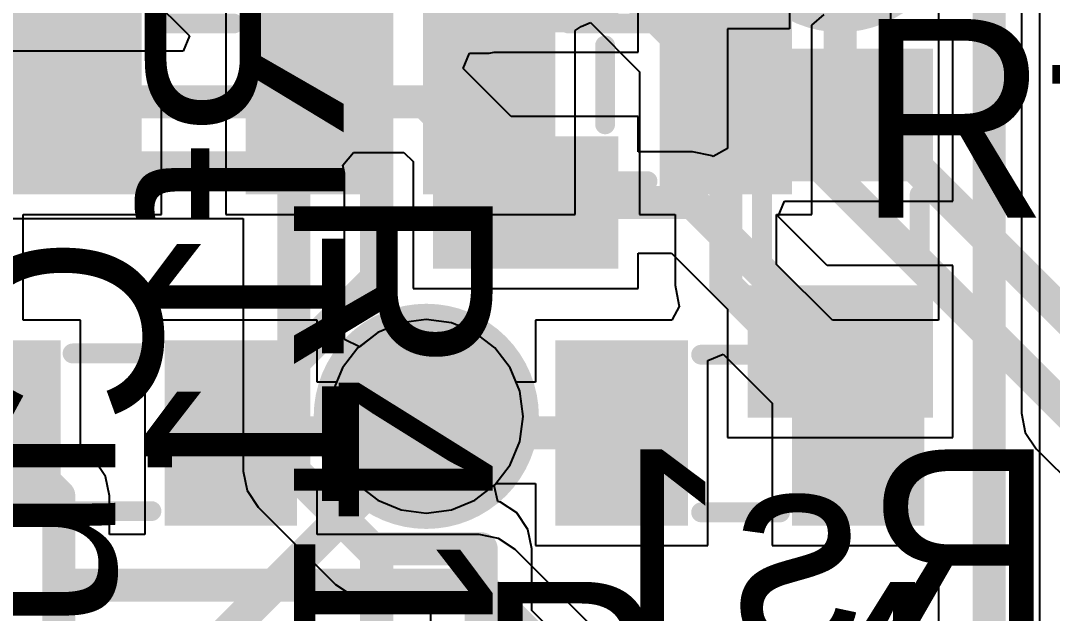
# Model space of a CAD drawing. Header units: millimetres. Extents: x 50.7 to 141.9, y 26.7 to 123.6.
# Drawn here: x 107 to 114.91, y 47.51 to 52.06 of the extents above; entities that cross this region are included whole.
import ezdxf

# ---------------------------------------------------------------- set-up
doc = ezdxf.new("R2010")
doc.units = ezdxf.units.MM
for name, color, linetype in [('BottomLayer', 5, 'Continuous'), ('BottomOverlay', 54, 'Continuous'), ('BottomPaste', 16, 'Continuous'), ('BottomSolder', 6, 'Continuous'), ('InternalPlane1', 76, 'Continuous'), ('InternalPlane3', 216, 'Continuous'), ('MidLayer1', 16, 'Continuous'), ('MidLayer2', 76, 'Continuous'), ('MidLayer3', 90, 'Continuous'), ('MidLayer4', 156, 'Continuous'), ('MultiLayer', 9, 'Continuous'), ('TopLayer', 1, 'Continuous'), ('TopOverlay', 2, 'Continuous'), ('TopPaste', 8, 'Continuous'), ('TopSolder', 216, 'Continuous')]:
    doc.layers.add(name, color=color, linetype=linetype)

msp = doc.modelspace()

# ---------------------------------------------------------------- linework, layer by layer
at = {"layer": 'BottomLayer'}
for p, q in [((111.7346, 51.816), (111.7346, 53.1368)), ((114.6735, 52.8833), (114.6735, 49.0474)), ((107.426, 52.8066), (108.2918, 51.9408)), ((112.8955, 52.2016), (112.8955, 51.9938)), ((113.6725, 51.9938), (113.6725, 52.2016)), ((108.2918, 51.9408), (108.2432, 51.8235)), ((112.8955, 51.9938), (112.4204, 51.9938)), ((112.4204, 51.9938), (112.4204, 51.0756)), ((114.1476, 51.9938), (113.6725, 51.9938)), ((114.1476, 50.673), (114.1476, 51.9938)), ((108.2432, 51.8235), (104.7217, 51.8235)), ((110.3912, 51.6912), (110.4398, 51.8085)), ((110.4398, 51.8085), (110.5916, 51.8085)), ((110.5916, 51.8085), (110.6291, 51.816)), ((110.6291, 51.816), (111.7346, 51.816)), ((110.76, 51.3224), (110.3912, 51.6912)), ((111.7346, 51.3224), (110.76, 51.3224)), ((111.7346, 51.0505), (111.7346, 51.3224)), ((109.4689, 50.9484), (109.5495, 51.0465)), ((109.5495, 51.0465), (109.9371, 51.0465)), ((109.9371, 51.0465), (110.0074, 50.9762)), ((112.152, 51.0505), (111.7346, 51.0505)), ((112.3007, 51.0209), (112.152, 51.0505)), ((112.4204, 51.0756), (112.3084, 51.0157)), ((110.0074, 50.9762), (110.0074, 50.0016)), ((112.3084, 51.0157), (112.3007, 51.0209)), ((109.4815, 50.8852), (109.4689, 50.9484)), ((109.4815, 49.6125), (109.4815, 50.8852)), ((112.8077, 50.5557), (112.8563, 50.673)), ((112.8563, 50.673), (114.1476, 50.673)), ((104.2624, 50.5385), (108.7045, 50.5385)), ((108.7045, 50.5385), (108.7045, 48.6012)), ((113.184, 50.1794), (112.8077, 50.5557)), ((111.7346, 50.0016), (111.7346, 50.2735)), ((111.7346, 50.2735), (111.9911, 50.2735)), ((111.9911, 50.2735), (112.4204, 49.8442)), ((114.1476, 50.1794), (113.184, 50.1794)), ((114.1476, 48.8586), (114.1476, 50.1794)), ((110.0074, 50.0016), (111.7346, 50.0016)), ((112.4204, 49.8442), (112.4204, 48.8586)), ((109.9167, 49.7396), (109.7375, 49.6654)), ((110.109, 49.765), (109.9167, 49.7396)), ((110.3013, 49.7396), (110.109, 49.765)), ((110.4805, 49.6654), (110.3013, 49.7396)), ((109.7375, 49.6654), (109.5954, 49.5563)), ((110.6343, 49.5473), (110.4805, 49.6654)), ((109.5954, 49.5563), (109.4815, 49.6125)), ((110.7524, 49.3935), (110.6343, 49.5473)), ((110.8266, 49.2143), (110.7524, 49.3935)), ((110.852, 49.022), (110.8266, 49.2143)), ((110.8266, 48.8297), (110.852, 49.022)), ((114.6735, 49.0474), (114.7031, 48.8987)), ((110.7524, 48.6505), (110.8266, 48.8297)), ((112.4204, 48.8586), (114.1476, 48.8586)), ((114.7031, 48.8987), (114.7873, 48.7727)), ((114.7873, 48.7727), (115.4684, 48.0916)), ((108.7045, 48.6012), (108.7341, 48.4525)), ((110.6343, 48.4967), (110.7524, 48.6505)), ((108.7341, 48.4525), (108.8183, 48.3265)), ((110.6291, 48.4927), (110.6343, 48.4967)), ((110.658, 48.369), (110.6291, 48.4927)), ((110.6785, 48.3649), (110.658, 48.369)), ((110.8045, 48.2807), (110.6785, 48.3649)), ((108.8183, 48.3265), (109.4135, 47.7313)), ((110.8887, 48.1547), (110.8045, 48.2807)), ((110.9183, 48.006), (110.8887, 48.1547)), ((110.9183, 47.5319), (110.9183, 48.006)), ((109.4135, 47.7313), (109.5395, 47.6471)), ((109.5395, 47.6471), (109.5642, 47.6422)), ((109.5642, 47.6422), (109.6882, 47.6175)), ((109.6882, 47.6175), (110.1414, 47.6175)), ((110.1414, 47.6175), (110.1414, 47.371)), ((113.9397, 44.5105), (110.9183, 47.5319))]:
    msp.add_line(p, q, dxfattribs=at)
at = {"layer": 'BottomLayer', "const_width": 0.254}
for points in [[(113.284, 51.3334), (113.284, 52.832)], [(104.5608, 51.435), (110.098, 51.435)], [(110.098, 51.435), (110.871, 50.662)], [(104.0858, 50.927), (109.0512, 50.927)], [(109.0512, 50.927), (109.093, 50.8852)], [(109.093, 48.6012), (109.093, 50.8852)], [(110.871, 50.662), (112.152, 50.662)], [(112.152, 50.662), (113.284, 49.53)], [(109.093, 48.6012), (109.6882, 48.006)], [(109.6882, 48.006), (110.5298, 48.006)], [(110.5298, 47.371), (110.5298, 48.006)]]:
    msp.add_lwpolyline(points, dxfattribs=at)
at = {"layer": 'BottomLayer'}
for points, const_width in [([(110.0345, 51.435, 1), (110.1615, 51.435, 1)], 0.127), ([(110.0345, 51.435, 1), (110.1615, 51.435, 1)], 0.127), ([(113.2205, 51.3334, 1), (113.3475, 51.3334, 1)], 0.127), ([(108.9877, 50.927, 1), (109.1147, 50.927, 1)], 0.127), ([(108.9877, 50.927, 1), (109.1147, 50.927, 1)], 0.127), ([(109.0295, 50.8852, 1), (109.1565, 50.8852, 1)], 0.127), ([(109.0295, 50.8852, 1), (109.1565, 50.8852, 1)], 0.127), ([(110.8075, 50.662, 1), (110.9345, 50.662, 1)], 0.127), ([(110.8075, 50.662, 1), (110.9345, 50.662, 1)], 0.127), ([(112.0885, 50.662, 1), (112.2155, 50.662, 1)], 0.127), ([(112.0885, 50.662, 1), (112.2155, 50.662, 1)], 0.127), ([(113.2205, 49.53, 1), (113.3475, 49.53, 1)], 0.127), ([(109.8677, 49.022, 1), (110.3503, 49.022, 1)], 0.4826), ([(109.0295, 48.6012, 1), (109.1565, 48.6012, 1)], 0.127), ([(109.0295, 48.6012, 1), (109.1565, 48.6012, 1)], 0.127), ([(109.6247, 48.006, 1), (109.7517, 48.006, 1)], 0.127), ([(109.6247, 48.006, 1), (109.7517, 48.006, 1)], 0.127), ([(110.4663, 48.006, 1), (110.5933, 48.006, 1)], 0.127), ([(110.4663, 48.006, 1), (110.5933, 48.006, 1)], 0.127)]:
    msp.add_lwpolyline(points, format="xyb", close=True, dxfattribs=dict(at, const_width=const_width))
for points in [[(113.8936, 50.927), (113.8936, 51.7398), (112.6744, 50.927), (112.6744, 51.7398)], [(111.4806, 50.2556), (111.4806, 51.0684), (110.2614, 50.2556), (110.2614, 51.0684)], [(113.8936, 49.1126), (113.8936, 49.9254), (112.6744, 49.1126), (112.6744, 49.9254)]]:
    msp.add_solid(points, dxfattribs=at)
at = {"layer": 'BottomOverlay', "const_width": 0.1524}
for points in [[(110.271, 51.262), (110.271, 51.8668)], [(111.4806, 51.262), (111.4806, 51.8668)], [(112.684, 50.119), (112.684, 50.7238)], [(113.8936, 50.119), (113.8936, 50.7238)]]:
    msp.add_lwpolyline(points, dxfattribs=at)
at = {"layer": 'BottomOverlay', "const_width": 0.0762}
for points in [[(110.2329, 51.8668, 1), (110.3091, 51.8668, 1)], [(111.4425, 51.8668, 1), (111.5187, 51.8668, 1)], [(110.2329, 51.262, 1), (110.3091, 51.262, 1)], [(111.4425, 51.262, 1), (111.5187, 51.262, 1)], [(112.6459, 50.7238, 1), (112.7221, 50.7238, 1)], [(113.8555, 50.7238, 1), (113.9317, 50.7238, 1)], [(112.6459, 50.119, 1), (112.7221, 50.119, 1)], [(113.8555, 50.119, 1), (113.9317, 50.119, 1)]]:
    msp.add_lwpolyline(points, format="xyb", close=True, dxfattribs=at)
at = {"layer": 'BottomPaste'}
for points in [[(113.8936, 50.927), (113.8936, 51.7398), (112.6744, 50.927), (112.6744, 51.7398)], [(111.4806, 50.2556), (111.4806, 51.0684), (110.2614, 50.2556), (110.2614, 51.0684)], [(113.8936, 49.1126), (113.8936, 49.9254), (112.6744, 49.1126), (112.6744, 49.9254)]]:
    msp.add_solid(points, dxfattribs=at)
at = {"layer": 'BottomSolder', "const_width": 0.5842}
msp.add_lwpolyline([(109.8169, 49.022, 1), (110.4011, 49.022, 1)], format="xyb", close=True, dxfattribs=at)
at = {"layer": 'BottomSolder'}
for points in [[(111.5822, 51.9684), (111.5822, 52.9844), (110.1598, 51.9684), (110.1598, 52.9844)], [(113.9952, 50.8254), (113.9952, 51.8414), (112.5728, 50.8254), (112.5728, 51.8414)], [(111.5822, 50.154), (111.5822, 51.17), (110.1598, 50.154), (110.1598, 51.17)], [(113.9952, 49.011), (113.9952, 50.027), (112.5728, 49.011), (112.5728, 50.027)]]:
    msp.add_solid(points, dxfattribs=at)
at = {"layer": 'InternalPlane1', "const_width": 0.8636}
for points in [[(112.8522, 52.832, 1), (113.7158, 52.832, 1)], [(109.6772, 49.022, 1), (110.5408, 49.022, 1)]]:
    msp.add_lwpolyline(points, format="xyb", close=True, dxfattribs=at)
at = {"layer": 'InternalPlane3', "const_width": 0.8636}
for points in [[(112.8522, 52.832, 1), (113.7158, 52.832, 1)], [(109.6772, 49.022, 1), (110.5408, 49.022, 1)]]:
    msp.add_lwpolyline(points, format="xyb", close=True, dxfattribs=at)
at = {"layer": 'MidLayer1', "const_width": 0.254}
for points in [[(105.664, 50.4588), (108.712, 53.5068)], [(110.109, 48.895), (110.109, 49.022)], [(107.315, 46.101), (110.109, 48.895)]]:
    msp.add_lwpolyline(points, dxfattribs=at)
at = {"layer": 'MidLayer1'}
for points, const_width in [([(109.8677, 49.022, 1), (110.3503, 49.022, 1)], 0.4826), ([(110.0455, 49.022, 1), (110.1725, 49.022, 1)], 0.127), ([(110.0455, 48.895, 1), (110.1725, 48.895, 1)], 0.127), ([(110.0455, 48.895, 1), (110.1725, 48.895, 1)], 0.127)]:
    msp.add_lwpolyline(points, format="xyb", close=True, dxfattribs=dict(at, const_width=const_width))
at = {"layer": 'MidLayer2', "const_width": 0.254}
for points in [[(109.728, 50.0778), (109.728, 58.6342)], [(110.871, 53.213), (117.475, 46.609)], [(113.284, 51.5184), (113.284, 52.832)], [(113.284, 51.5184), (117.6854, 47.117)], [(109.093, 49.4428), (109.728, 50.0778)], [(109.093, 48.6012), (109.093, 49.4428)], [(109.093, 48.6012), (109.728, 47.9662)], [(109.728, 45.72), (109.728, 47.9662)]]:
    msp.add_lwpolyline(points, dxfattribs=at)
at = {"layer": 'MidLayer2'}
for points, const_width in [([(113.2205, 51.5184, 1), (113.3475, 51.5184, 1)], 0.127), ([(113.2205, 51.5184, 1), (113.3475, 51.5184, 1)], 0.127), ([(109.6645, 50.0778, 1), (109.7915, 50.0778, 1)], 0.127), ([(109.6645, 50.0778, 1), (109.7915, 50.0778, 1)], 0.127), ([(109.0295, 49.4428, 1), (109.1565, 49.4428, 1)], 0.127), ([(109.0295, 49.4428, 1), (109.1565, 49.4428, 1)], 0.127), ([(109.8677, 49.022, 1), (110.3503, 49.022, 1)], 0.4826), ([(109.0295, 48.6012, 1), (109.1565, 48.6012, 1)], 0.127), ([(109.0295, 48.6012, 1), (109.1565, 48.6012, 1)], 0.127), ([(109.6645, 47.9662, 1), (109.7915, 47.9662, 1)], 0.127), ([(109.6645, 47.9662, 1), (109.7915, 47.9662, 1)], 0.127)]:
    msp.add_lwpolyline(points, format="xyb", close=True, dxfattribs=dict(at, const_width=const_width))
at = {"layer": 'MidLayer3'}
for p, q in [((109.9167, 49.7396), (109.7375, 49.6654)), ((110.109, 49.765), (109.9167, 49.7396)), ((110.3013, 49.7396), (110.109, 49.765)), ((110.4805, 49.6654), (110.3013, 49.7396)), ((109.7375, 49.6654), (109.5837, 49.5473)), ((110.6343, 49.5473), (110.4805, 49.6654)), ((109.5837, 49.5473), (109.4656, 49.3935)), ((110.7524, 49.3935), (110.6343, 49.5473)), ((109.4656, 49.3935), (109.3914, 49.2143)), ((110.8266, 49.2143), (110.7524, 49.3935)), ((109.3914, 49.2143), (109.366, 49.022)), ((110.852, 49.022), (110.8266, 49.2143)), ((109.366, 49.022), (109.3914, 48.8297)), ((110.8266, 48.8297), (110.852, 49.022)), ((109.3914, 48.8297), (109.4656, 48.6505)), ((110.7524, 48.6505), (110.8266, 48.8297)), ((109.4656, 48.6505), (109.5837, 48.4967)), ((110.6343, 48.4967), (110.7524, 48.6505)), ((109.5837, 48.4967), (109.7375, 48.3786)), ((110.4805, 48.3786), (110.6343, 48.4967)), ((109.7375, 48.3786), (109.9167, 48.3044)), ((110.3013, 48.3044), (110.4805, 48.3786)), ((109.9167, 48.3044), (110.109, 48.279)), ((110.109, 48.279), (110.3013, 48.3044))]:
    msp.add_line(p, q, dxfattribs=at)
at = {"layer": 'MidLayer3', "const_width": 0.4826}
msp.add_lwpolyline([(109.8677, 49.022, 1), (110.3503, 49.022, 1)], format="xyb", close=True, dxfattribs=at)
at = {"layer": 'MidLayer4'}
for p, q in [((109.9167, 49.7396), (109.7375, 49.6654)), ((110.109, 49.765), (109.9167, 49.7396)), ((110.3013, 49.7396), (110.109, 49.765)), ((110.4805, 49.6654), (110.3013, 49.7396)), ((109.7375, 49.6654), (109.5837, 49.5473)), ((110.6343, 49.5473), (110.4805, 49.6654)), ((109.5837, 49.5473), (109.4656, 49.3935)), ((110.7524, 49.3935), (110.6343, 49.5473)), ((109.4656, 49.3935), (109.3914, 49.2143)), ((110.8266, 49.2143), (110.7524, 49.3935)), ((109.3914, 49.2143), (109.366, 49.022)), ((110.852, 49.022), (110.8266, 49.2143)), ((109.366, 49.022), (109.3914, 48.8297)), ((110.8266, 48.8297), (110.852, 49.022)), ((109.3914, 48.8297), (109.4656, 48.6505)), ((110.7524, 48.6505), (110.8266, 48.8297)), ((109.4656, 48.6505), (109.5837, 48.4967)), ((110.6343, 48.4967), (110.7524, 48.6505)), ((109.5837, 48.4967), (109.7375, 48.3786)), ((110.4805, 48.3786), (110.6343, 48.4967)), ((109.7375, 48.3786), (109.9167, 48.3044)), ((110.3013, 48.3044), (110.4805, 48.3786)), ((109.9167, 48.3044), (110.109, 48.279)), ((110.109, 48.279), (110.3013, 48.3044))]:
    msp.add_line(p, q, dxfattribs=at)
at = {"layer": 'MidLayer4', "const_width": 0.4826}
msp.add_lwpolyline([(109.8677, 49.022, 1), (110.3503, 49.022, 1)], format="xyb", close=True, dxfattribs=at)
at = {"layer": 'MultiLayer', "const_width": 0.4826}
msp.add_lwpolyline([(109.8677, 49.022, 1), (110.3503, 49.022, 1)], format="xyb", close=True, dxfattribs=at)
at = {"layer": 'TopLayer'}
for p, q in [((114.8155, 44.7379), (114.8155, 53.1258)), ((114.0385, 52.4078), (114.0385, 49.7586)), ((108.077, 50.5714), (108.077, 52.2986)), ((108.5706, 52.2986), (108.5706, 50.5714)), ((113.0664, 52.0214), (113.1619, 52.1051)), ((111.252, 51.982), (111.297, 52.0121)), ((111.297, 52.0121), (111.3693, 52.042)), ((111.3693, 52.042), (111.7456, 51.6658)), ((113.0664, 50.5714), (113.0664, 52.0214)), ((111.252, 50.5714), (111.252, 51.982)), ((111.7456, 51.6658), (111.7456, 50.5714)), ((107.0177, 49.7586), (107.0177, 50.5714)), ((107.0177, 50.5714), (108.077, 50.5714)), ((108.5706, 50.5714), (109.8914, 50.5714)), ((109.8914, 50.5714), (109.8914, 50.5714)), ((109.8914, 50.5714), (109.9312, 50.5714)), ((109.9312, 50.5714), (109.9312, 50.5714)), ((109.9312, 50.5714), (111.252, 50.5714)), ((111.7456, 50.5714), (112.0175, 50.5714)), ((112.0175, 50.5714), (112.0175, 50.027)), ((112.7945, 50.1879), (112.7945, 50.5714)), ((112.7945, 50.5714), (113.0664, 50.5714)), ((113.2238, 49.7586), (112.7945, 50.1879)), ((112.0175, 50.027), (112.0471, 49.8783)), ((112.0523, 49.8706), (111.9924, 49.7586)), ((112.0471, 49.8783), (112.0523, 49.8706)), ((107.4564, 49.7586), (107.0177, 49.7586)), ((107.4564, 48.795), (107.4564, 49.7586)), ((109.2708, 49.7586), (107.95, 49.7586)), ((107.95, 49.7586), (107.95, 48.1151)), ((109.2708, 49.2835), (109.2708, 49.7586)), ((109.9167, 49.7396), (109.7375, 49.6654)), ((110.109, 49.765), (109.9167, 49.7396)), ((110.3013, 49.7396), (110.109, 49.765)), ((110.4805, 49.6654), (110.3013, 49.7396)), ((111.9924, 49.7586), (110.9472, 49.7586)), ((110.9472, 49.7586), (110.9472, 49.2835)), ((114.0385, 49.7586), (113.2238, 49.7586)), ((109.7375, 49.6654), (109.5837, 49.5473)), ((110.6343, 49.5473), (110.4805, 49.6654)), ((109.5837, 49.5473), (109.4656, 49.3935)), ((110.7524, 49.3935), (110.6343, 49.5473)), ((112.268, 49.4497), (112.3853, 49.4983)), ((112.3853, 49.4983), (112.7616, 49.122)), ((109.4656, 49.3935), (109.42, 49.2835)), ((110.798, 49.2835), (110.7524, 49.3935)), ((112.268, 48.0314), (112.268, 49.4497)), ((109.42, 49.2835), (109.2708, 49.2835)), ((110.9472, 49.2835), (110.798, 49.2835)), ((112.7616, 49.122), (112.7616, 48.0314)), ((107.5643, 48.6871), (107.4564, 48.795)), ((107.6485, 48.5611), (107.5643, 48.6871)), ((107.6781, 48.4124), (107.6485, 48.5611)), ((109.2708, 48.1151), (109.2708, 48.5065)), ((109.2708, 48.5065), (109.5761, 48.5065)), ((109.5761, 48.5065), (109.5837, 48.4967)), ((109.5837, 48.4967), (109.7375, 48.3786)), ((110.4805, 48.3786), (110.6343, 48.4967)), ((110.6343, 48.4967), (110.6419, 48.5065)), ((110.6419, 48.5065), (110.9472, 48.5065)), ((110.9472, 48.5065), (110.9472, 48.0314)), ((107.6781, 48.1151), (107.6781, 48.4124)), ((109.7375, 48.3786), (109.9167, 48.3044)), ((110.3013, 48.3044), (110.4805, 48.3786)), ((109.9167, 48.3044), (110.109, 48.279)), ((110.109, 48.279), (110.3013, 48.3044)), ((107.95, 48.1151), (107.6781, 48.1151)), ((110.5154, 48.1151), (109.2708, 48.1151)), ((110.6641, 48.0855), (110.5154, 48.1151)), ((110.7901, 48.0013), (110.6641, 48.0855)), ((113.9212, 44.8702), (110.7901, 48.0013)), ((110.9472, 48.0314), (112.268, 48.0314)), ((112.7616, 48.0314), (114.0385, 48.0314)), ((114.0385, 48.0314), (114.0385, 44.9188))]:
    msp.add_line(p, q, dxfattribs=at)
at = {"layer": 'TopLayer', "const_width": 0.254}
for points in [[(107.4166, 51.435), (107.4166, 53.2274)], [(110.5916, 51.435), (110.5916, 53.1512)], [(114.427, 44.577), (114.427, 53.1258)], [(111.633, 52.3277), (112.406, 51.5547)], [(112.406, 51.435), (112.406, 51.5547)], [(109.231, 51.435), (110.5916, 51.435)], [(112.406, 50.027), (112.406, 51.435)], [(112.406, 50.027), (113.538, 48.895)], [(106.6292, 49.0728), (107.2896, 48.4124)], [(108.712, 48.895), (110.109, 48.895)], [(110.109, 48.895), (111.6076, 48.895)], [(111.6076, 48.895), (111.633, 48.895)], [(107.2896, 46.736), (107.2896, 48.4124)], [(107.2896, 47.7266), (110.5154, 47.7266)], [(110.5154, 47.7266), (114.7826, 43.4594)]]:
    msp.add_lwpolyline(points, dxfattribs=at)
at = {"layer": 'TopLayer'}
for points, const_width in [([(112.3425, 51.5547, 1), (112.4695, 51.5547, 1)], 0.127), ([(112.3425, 51.5547, 1), (112.4695, 51.5547, 1)], 0.127), ([(107.3531, 51.435, 1), (107.4801, 51.435, 1)], 0.127), ([(109.1675, 51.435, 1), (109.2945, 51.435, 1)], 0.127), ([(110.5281, 51.435, 1), (110.6551, 51.435, 1)], 0.127), ([(110.5281, 51.435, 1), (110.6551, 51.435, 1)], 0.127), ([(112.3425, 51.435, 1), (112.4695, 51.435, 1)], 0.127), ([(112.3425, 51.435, 1), (112.4695, 51.435, 1)], 0.127), ([(112.3425, 50.027, 1), (112.4695, 50.027, 1)], 0.127), ([(112.3425, 50.027, 1), (112.4695, 50.027, 1)], 0.127), ([(109.8677, 49.022, 1), (110.3503, 49.022, 1)], 0.4826), ([(108.6485, 48.895, 1), (108.7755, 48.895, 1)], 0.127), ([(110.0455, 48.895, 1), (110.1725, 48.895, 1)], 0.127), ([(110.0455, 48.895, 1), (110.1725, 48.895, 1)], 0.127), ([(111.5441, 48.895, 1), (111.6711, 48.895, 1)], 0.127), ([(111.5441, 48.895, 1), (111.6711, 48.895, 1)], 0.127), ([(111.5695, 48.895, 1), (111.6965, 48.895, 1)], 0.127), ([(113.4745, 48.895, 1), (113.6015, 48.895, 1)], 0.127), ([(107.2261, 48.4124, 1), (107.3531, 48.4124, 1)], 0.127), ([(107.2261, 48.4124, 1), (107.3531, 48.4124, 1)], 0.127), ([(107.2261, 47.7266, 1), (107.3531, 47.7266, 1)], 0.127), ([(110.4519, 47.7266, 1), (110.5789, 47.7266, 1)], 0.127), ([(110.4519, 47.7266, 1), (110.5789, 47.7266, 1)], 0.127)]:
    msp.add_lwpolyline(points, format="xyb", close=True, dxfattribs=dict(at, const_width=const_width))
for points in [[(107.823, 52.0446), (107.0102, 52.0446), (107.823, 50.8254), (107.0102, 50.8254)], [(109.6374, 52.0446), (108.8246, 52.0446), (109.6374, 50.8254), (108.8246, 50.8254)], [(110.998, 52.0446), (110.1852, 52.0446), (110.998, 50.8254), (110.1852, 50.8254)], [(112.8124, 52.0446), (111.9996, 52.0446), (112.8124, 50.8254), (111.9996, 50.8254)], [(106.3896, 48.2854), (107.2024, 48.2854), (106.3896, 49.5046), (107.2024, 49.5046)], [(108.204, 48.2854), (109.0168, 48.2854), (108.204, 49.5046), (109.0168, 49.5046)], [(112.014, 49.5046), (111.2012, 49.5046), (112.014, 48.2854), (111.2012, 48.2854)], [(113.8284, 49.5046), (113.0156, 49.5046), (113.8284, 48.2854), (113.0156, 48.2854)]]:
    msp.add_solid(points, dxfattribs=at)
at = {"layer": 'TopOverlay', "const_width": 0.1524}
for points in [[(108.0262, 52.035), (108.631, 52.035)], [(111.2012, 52.035), (111.806, 52.035)], [(108.0262, 50.8254), (108.631, 50.8254)], [(111.2012, 50.8254), (111.806, 50.8254)], [(107.396, 49.5046), (108.0008, 49.5046)], [(112.2172, 49.495), (112.822, 49.495)], [(107.396, 48.295), (108.0008, 48.295)], [(112.2172, 48.2854), (112.822, 48.2854)]]:
    msp.add_lwpolyline(points, dxfattribs=at)
at = {"layer": 'TopOverlay', "const_width": 0.0762}
for points in [[(107.9881, 52.035, 1), (108.0643, 52.035, 1)], [(108.5929, 52.035, 1), (108.6691, 52.035, 1)], [(111.1631, 52.035, 1), (111.2393, 52.035, 1)], [(111.7679, 52.035, 1), (111.8441, 52.035, 1)], [(107.9881, 50.8254, 1), (108.0643, 50.8254, 1)], [(108.5929, 50.8254, 1), (108.6691, 50.8254, 1)], [(111.1631, 50.8254, 1), (111.2393, 50.8254, 1)], [(111.7679, 50.8254, 1), (111.8441, 50.8254, 1)], [(107.3579, 49.5046, 1), (107.4341, 49.5046, 1)], [(107.9627, 49.5046, 1), (108.0389, 49.5046, 1)], [(112.1791, 49.495, 1), (112.2553, 49.495, 1)], [(112.7839, 49.495, 1), (112.8601, 49.495, 1)], [(107.3579, 48.295, 1), (107.4341, 48.295, 1)], [(107.9627, 48.295, 1), (108.0389, 48.295, 1)], [(112.1791, 48.2854, 1), (112.2553, 48.2854, 1)], [(112.7839, 48.2854, 1), (112.8601, 48.2854, 1)]]:
    msp.add_lwpolyline(points, format="xyb", close=True, dxfattribs=at)
at = {"layer": 'TopPaste'}
for points in [[(107.823, 52.0446), (107.0102, 52.0446), (107.823, 50.8254), (107.0102, 50.8254)], [(109.6374, 52.0446), (108.8246, 52.0446), (109.6374, 50.8254), (108.8246, 50.8254)], [(110.998, 52.0446), (110.1852, 52.0446), (110.998, 50.8254), (110.1852, 50.8254)], [(112.8124, 52.0446), (111.9996, 52.0446), (112.8124, 50.8254), (111.9996, 50.8254)], [(106.3896, 48.2854), (107.2024, 48.2854), (106.3896, 49.5046), (107.2024, 49.5046)], [(108.204, 48.2854), (109.0168, 48.2854), (108.204, 49.5046), (109.0168, 49.5046)], [(112.014, 49.5046), (111.2012, 49.5046), (112.014, 48.2854), (111.2012, 48.2854)], [(113.8284, 49.5046), (113.0156, 49.5046), (113.8284, 48.2854), (113.0156, 48.2854)]]:
    msp.add_solid(points, dxfattribs=at)
at = {"layer": 'TopSolder', "const_width": 0.5842}
msp.add_lwpolyline([(109.8169, 49.022, 1), (110.4011, 49.022, 1)], format="xyb", close=True, dxfattribs=at)
at = {"layer": 'TopSolder'}
for points in [[(107.9246, 52.1462), (106.9086, 52.1462), (107.9246, 50.7238), (106.9086, 50.7238)], [(109.739, 52.1462), (108.723, 52.1462), (109.739, 50.7238), (108.723, 50.7238)], [(111.0996, 52.1462), (110.0836, 52.1462), (111.0996, 50.7238), (110.0836, 50.7238)], [(112.914, 52.1462), (111.898, 52.1462), (112.914, 50.7238), (111.898, 50.7238)], [(106.288, 48.1838), (107.304, 48.1838), (106.288, 49.6062), (107.304, 49.6062)], [(108.1024, 48.1838), (109.1184, 48.1838), (108.1024, 49.6062), (109.1184, 49.6062)], [(112.1156, 49.6062), (111.0996, 49.6062), (112.1156, 48.1838), (111.0996, 48.1838)], [(113.93, 49.6062), (112.914, 49.6062), (113.93, 48.1838), (112.914, 48.1838)]]:
    msp.add_solid(points, dxfattribs=at)

# ---------------------------------------------------------------- texts
at = {"layer": 'BottomOverlay', "text_generation_flag": 2}
msp.add_text('Rf11', height=1.524, rotation=90, dxfattribs=at).set_placement((109.474, 52.578))
msp.add_text('Rs1', height=1.524, dxfattribs=at).set_placement((114.935, 47.244))
at = {"layer": 'TopOverlay'}
for s, p in [('Rf41', (113.411, 50.546)), ('Rs4', (110.49, 46.228))]:
    msp.add_text(s, height=1.524, dxfattribs=at).set_placement(p)
for s, p in [('R41', (109.093, 50.8)), ('Cin4', (106.553, 50.419))]:
    msp.add_text(s, height=1.524, rotation=270, dxfattribs=at).set_placement(p)

doc.saveas('drawing.dxf')
